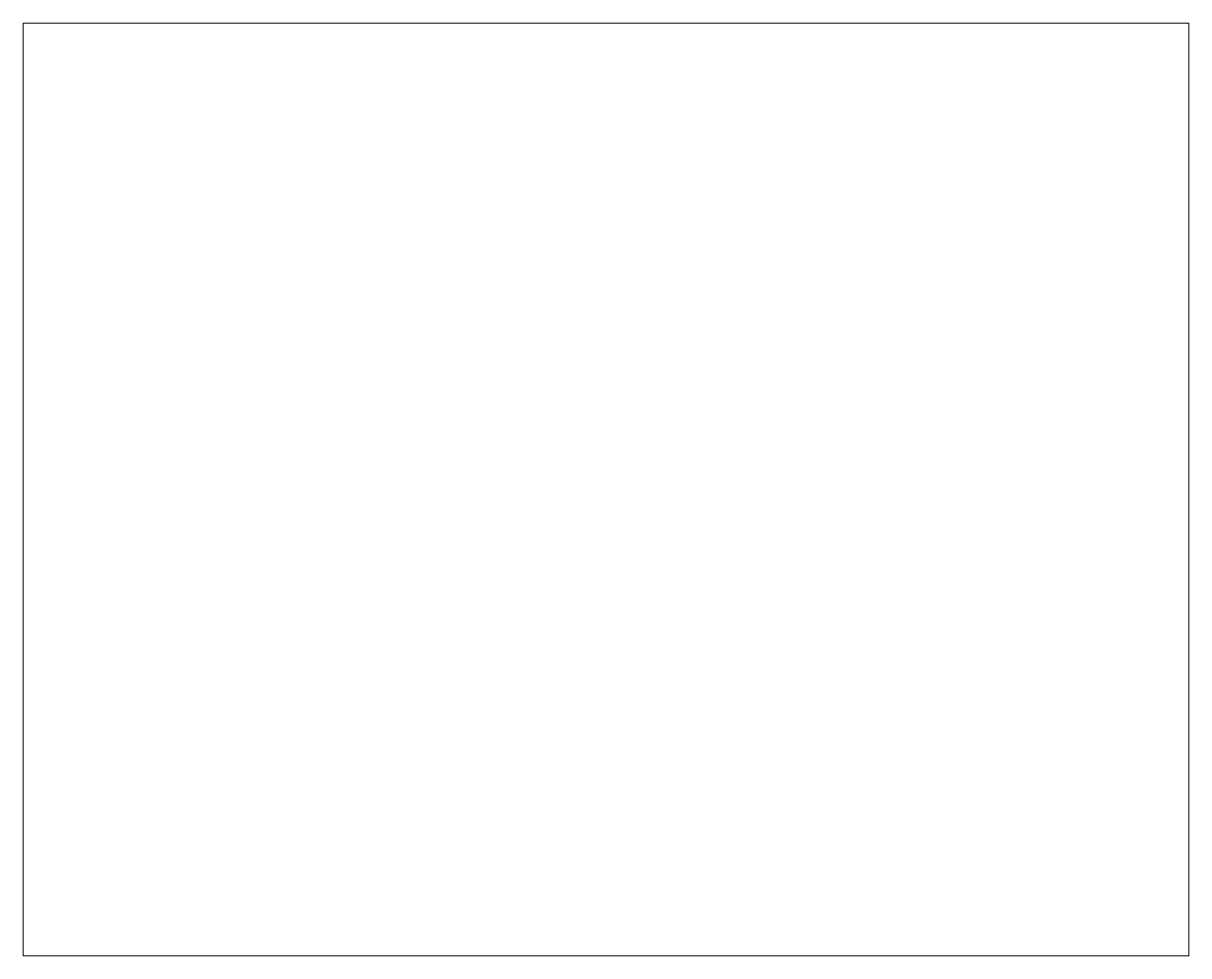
# Model space of a CAD drawing. Header units: inches. Extents: x -191 to 802, y 0 to 793.
import ezdxf

# ---------------------------------------------------------------- set-up
doc = ezdxf.new("R2010")
doc.units = ezdxf.units.IN
doc.header["$MEASUREMENT"] = 0
doc.layers.add('svg2', color=7, linetype='Continuous')

# ---------------------------------------------------------------- blocks, each defined once
blk = doc.blocks.new('block 6')
at = {"layer": 'svg2', "lineweight": 0}
blk.add_lwpolyline([(-190.56, 793.35), (801.56, 793.35), (801.56, -0.35), (-190.56, -0.35), (-190.56, 793.35)], dxfattribs=at)
blk = doc.blocks.new('block 7')
at = {"layer": 'svg2', "lineweight": 0}
blk.add_lwpolyline([(-190.56, 198.08), (-190.56, 198.08)], dxfattribs=at)
blk.add_lwpolyline([(-190.56, 198.08), (-190.56, 198.08)], dxfattribs=at)
blk.add_lwpolyline([(-190.56, 198.08), (-190.56, 198.08)], dxfattribs=at)
blk.add_lwpolyline([(-190.56, 198.08), (-190.56, 198.08)], dxfattribs=at)
blk.add_lwpolyline([(-190.56, 198.08), (-190.56, 198.08)], dxfattribs=at)
blk.add_lwpolyline([(-190.56, 198.08), (-190.56, 198.08)], dxfattribs=at)
blk.add_lwpolyline([(-190.56, 198.08), (-190.56, 198.08)], dxfattribs=at)
blk.add_lwpolyline([(-190.56, 198.08), (-190.56, 198.08)], dxfattribs=at)
blk.add_lwpolyline([(-190.56, 198.08), (-190.56, 198.08)], dxfattribs=at)
blk.add_lwpolyline([(-190.56, 198.08), (-190.56, 198.08)], dxfattribs=at)
blk.add_lwpolyline([(-190.56, 198.08), (-190.56, 198.08)], dxfattribs=at)
blk.add_lwpolyline([(-190.56, 198.08), (-190.56, 198.08)], dxfattribs=at)
blk.add_lwpolyline([(-190.56, 198.08), (-190.56, 198.08)], dxfattribs=at)
blk.add_lwpolyline([(-190.56, 198.08), (-190.56, 198.08)], dxfattribs=at)
blk.add_lwpolyline([(-190.56, 198.08), (-190.56, 198.08)], dxfattribs=at)
blk.add_lwpolyline([(-190.56, 198.08), (-190.56, 198.08)], dxfattribs=at)
blk.add_lwpolyline([(-190.56, 198.08), (-190.56, 198.08)], dxfattribs=at)
blk.add_lwpolyline([(-190.56, 198.08), (-190.56, 198.08)], dxfattribs=at)
blk.add_lwpolyline([(-190.56, 198.08), (-190.56, 198.08)], dxfattribs=at)
blk.add_lwpolyline([(-190.56, 198.08), (-190.56, 198.08)], dxfattribs=at)
blk.add_lwpolyline([(-190.56, 198.08), (-190.56, 198.08)], dxfattribs=at)
blk.add_lwpolyline([(-190.56, 198.08), (-190.56, 198.08)], dxfattribs=at)
blk.add_lwpolyline([(-190.56, 198.08), (-190.56, 198.08)], dxfattribs=at)
blk.add_lwpolyline([(-190.56, 198.08), (-190.56, 198.08)], dxfattribs=at)
blk.add_lwpolyline([(-190.56, 198.08), (-190.56, 198.08)], dxfattribs=at)
blk.add_lwpolyline([(-190.56, 198.08), (-190.56, 198.08)], dxfattribs=at)
blk.add_lwpolyline([(-190.56, 198.08), (-190.56, 198.08)], dxfattribs=at)
blk.add_lwpolyline([(-190.56, 198.08), (-190.56, 198.08)], dxfattribs=at)
blk.add_lwpolyline([(-190.56, 198.08), (-190.56, 198.08)], dxfattribs=at)
blk.add_lwpolyline([(-190.56, 198.08), (-190.56, 198.08)], dxfattribs=at)
blk.add_lwpolyline([(-190.56, 198.08), (-190.56, 198.08)], dxfattribs=at)
blk.add_lwpolyline([(-190.56, 198.08), (-190.56, 198.08)], dxfattribs=at)
blk.add_lwpolyline([(-190.56, 198.08), (-190.56, 198.08)], dxfattribs=at)
blk.add_lwpolyline([(-190.56, 198.08), (-190.56, 198.08)], dxfattribs=at)
blk.add_lwpolyline([(-190.56, 198.08), (-190.56, 198.08)], dxfattribs=at)
blk.add_lwpolyline([(-190.56, 198.08), (-190.56, 198.08)], dxfattribs=at)
blk.add_lwpolyline([(-190.56, 198.08), (-190.56, 198.08)], dxfattribs=at)
blk.add_lwpolyline([(-190.56, 198.08), (-190.56, 198.08)], dxfattribs=at)
blk.add_lwpolyline([(-190.56, 198.08), (-190.56, 198.08)], dxfattribs=at)
blk.add_lwpolyline([(-190.56, 198.08), (-190.56, 198.08)], dxfattribs=at)
blk.add_lwpolyline([(-190.56, 198.08), (-190.56, 198.08)], dxfattribs=at)
blk.add_lwpolyline([(-190.56, 198.08), (-190.56, 198.08)], dxfattribs=at)
blk.add_lwpolyline([(-190.56, 198.08), (-190.56, 198.08)], dxfattribs=at)
blk.add_lwpolyline([(-190.56, 198.08), (-190.56, 198.08)], dxfattribs=at)
blk.add_lwpolyline([(-190.56, 198.08), (-190.56, 198.08)], dxfattribs=at)
blk.add_lwpolyline([(-190.56, 198.08), (-190.56, 198.08)], dxfattribs=at)
blk.add_lwpolyline([(-190.56, 198.08), (-190.56, 198.08)], dxfattribs=at)
blk.add_lwpolyline([(-190.56, 198.08), (-190.56, 198.08)], dxfattribs=at)
blk.add_lwpolyline([(-190.56, 198.08), (-190.56, 198.08)], dxfattribs=at)
blk.add_lwpolyline([(-190.56, 198.08), (-190.56, 198.08)], dxfattribs=at)

msp = doc.modelspace()

# ---------------------------------------------------------------- linework, layer by layer
at = {"layer": 'svg2', "lineweight": 0}
msp.add_lwpolyline([(-190.56, 793.35), (-190.56, 793.35)], dxfattribs=at)
msp.add_lwpolyline([(-190.56, 793.35), (-190.56, 793.35)], dxfattribs=at)
msp.add_lwpolyline([(-190.56, 793.35), (-190.56, 793.35)], dxfattribs=at)
msp.add_lwpolyline([(-190.56, 793.35), (-190.56, 793.35)], dxfattribs=at)

# ---------------------------------------------------------------- block references
at = {"layer": 'svg2'}
for name in ['block 6', 'block 7']:
    msp.add_blockref(name, (0, 0), dxfattribs=at)

doc.saveas('drawing.dxf')
